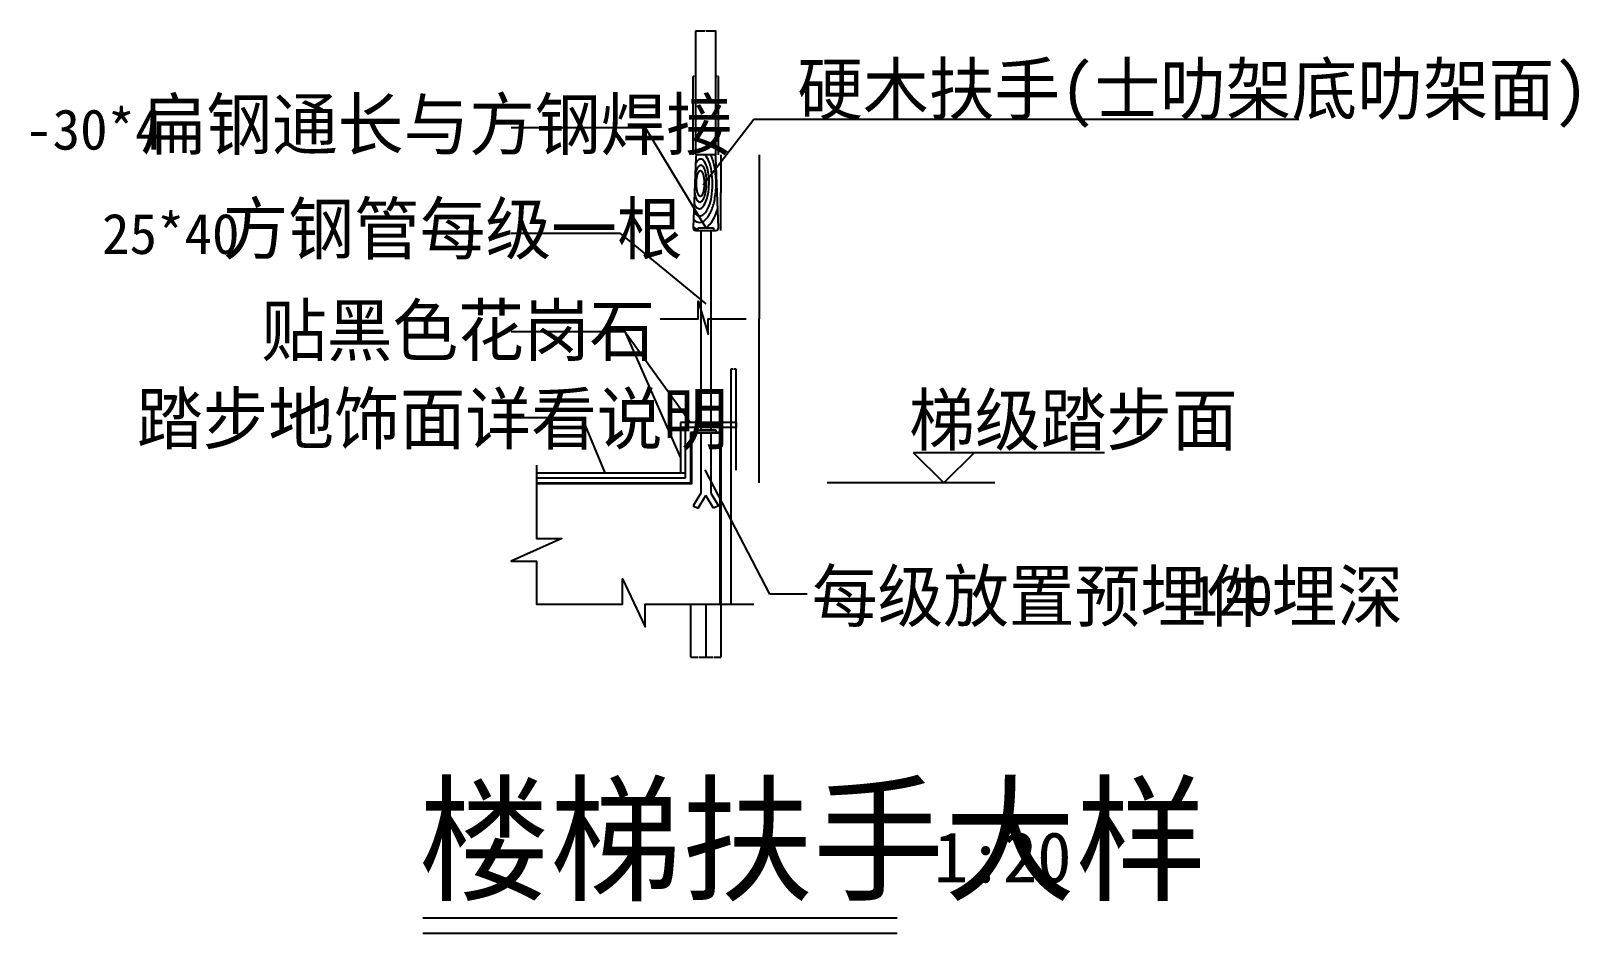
# Model space of a CAD drawing. Header units: metres. Extents: x 764 to 3827, y 543 to 2329.
import ezdxf

# ---------------------------------------------------------------- set-up
doc = ezdxf.new("R2010")
doc.units = ezdxf.units.M
for name, color, linetype in [('PUB_DIM', 3, 'Continuous'), ('PUB_TEXT', 7, 'Continuous'), ('PUB_WALL', 255, 'Continuous'), ('S_FLOOR', 2, 'Continuous'), ('S_SURFACE', 6, 'Continuous')]:
    doc.layers.add(name, color=color, linetype=linetype)
doc.dimstyles.get("Standard").update_dxf_attribs({"dimtxt": 2.5, "dimasz": 2.5, "dimexe": 1.25, "dimexo": 0.625, "dimtad": 1, "dimcen": 2.5, "dimazin": 3, "dimtfac": 1, "dimtmove": 0, "dimatfit": 3})

# ---------------------------------------------------------------- blocks, each defined once
blk = doc.blocks.new('*D1')
for p, q in [((2153.48, 1659.37), (2149.23, 1659.37)), ((2149.48, 1459.37), (2149.48, 1659.37)), ((2159.73, 1659.37), (2155.48, 1659.37)), ((2159.48, 1459.37), (2159.48, 1659.37))]:
    blk.add_line(p, q)
at = {"layer": 'Defpoints'}
for p in [(2159.48, 1659.37), (2149.48, 1459.37), (2159.48, 1459.37)]:
    blk.add_point(p, dxfattribs=at)
at = {"layer": 'PUB_DIM', "insert": (2154.48, 1659.37), "char_height": 1, "attachment_point": 5}
blk.add_mtext('10', dxfattribs=at)
blk = doc.blocks.new('*D2')
for p, q in [((2205.22, 2084.31), (2205.22, 1759.31)), ((2204.97, 1759.31), (2204.72, 1759.31)), ((2205.22, 1434.31), (2205.22, 1759.31)), ((2205.22, 1759.31), (2205.22, 1759.31)), ((2205.47, 1759.31), (2205.72, 1759.31))]:
    blk.add_line(p, q)
at = {"layer": 'Defpoints'}
for p in [(2205.22, 2084.31), (2205.22, 1759.31), (2205.22, 1434.31)]:
    blk.add_point(p, dxfattribs=at)
at = {"layer": 'PUB_DIM', "insert": (2205.22, 1760.435), "char_height": 1, "attachment_point": 5}
blk.add_mtext('900', dxfattribs=at)
blk = doc.blocks.new('*D3')
for p, q in [((2069.48, 1194.31), (2069.48, 1089.31)), ((2099.48, 1194.31), (2099.48, 1089.31)), ((2069.73, 1089.31), (2083.48, 1089.31)), ((2085.48, 1089.31), (2099.23, 1089.31))]:
    blk.add_line(p, q)
at = {"layer": 'Defpoints'}
for p in [(2069.48, 1194.31), (2099.48, 1194.31), (2069.48, 1089.31)]:
    blk.add_point(p, dxfattribs=at)
at = {"layer": 'PUB_DIM', "insert": (2084.48, 1089.31), "char_height": 1, "attachment_point": 5}
blk.add_mtext('30', dxfattribs=at)
blk = doc.blocks.new('*D4')
for p, q in [((2099.48, 1194.31), (2099.48, 1089.31)), ((2129.48, 1194.31), (2129.48, 1089.31)), ((2099.73, 1089.31), (2113.48, 1089.31)), ((2115.48, 1089.31), (2129.23, 1089.31))]:
    blk.add_line(p, q)
at = {"layer": 'Defpoints'}
for p in [(2099.48, 1194.31), (2129.48, 1194.31), (2099.48, 1089.31)]:
    blk.add_point(p, dxfattribs=at)
at = {"layer": 'PUB_DIM', "insert": (2114.48, 1089.31), "char_height": 1, "attachment_point": 5}
blk.add_mtext('30', dxfattribs=at)
blk = doc.blocks.new('*D5')
for p, q in [((2129.48, 1534.31), (2129.48, 1484.31)), ((2129.23, 1484.31), (2128.98, 1484.31)), ((2129.48, 1434.31), (2129.48, 1484.31)), ((2129.48, 1484.31), (2129.48, 1484.31)), ((2129.73, 1484.31), (2129.98, 1484.31))]:
    blk.add_line(p, q)
at = {"layer": 'Defpoints'}
for p in [(2129.48, 1534.31), (2129.48, 1484.31), (2129.48, 1434.31)]:
    blk.add_point(p, dxfattribs=at)
at = {"layer": 'PUB_DIM', "insert": (2129.48, 1485.435), "char_height": 1, "attachment_point": 5}
blk.add_mtext('0', dxfattribs=at)
blk = doc.blocks.new('*D6')
for p, q in [((2129.48, 2084.31), (2129.48, 2009.31)), ((2129.23, 2009.31), (2128.98, 2009.31)), ((2129.48, 1934.31), (2129.48, 2009.31)), ((2129.48, 2009.31), (2129.48, 2009.31)), ((2129.73, 2009.31), (2129.98, 2009.31))]:
    blk.add_line(p, q)
at = {"layer": 'Defpoints'}
for p in [(2129.48, 2084.31), (2129.48, 2009.31), (2129.48, 1934.31)]:
    blk.add_point(p, dxfattribs=at)
at = {"layer": 'PUB_DIM', "insert": (2129.48, 2010.435), "char_height": 1, "attachment_point": 5}
blk.add_mtext('0', dxfattribs=at)
blk = doc.blocks.new('*D7')
for p, q in [((2076.48, 2239.31), (2074.23, 2239.31)), ((2074.48, 2084.31), (2074.48, 2239.31)), ((2079.73, 2239.31), (2077.48, 2239.31)), ((2079.48, 2084.31), (2079.48, 2239.31))]:
    blk.add_line(p, q)
at = {"layer": 'Defpoints'}
for p in [(2079.48, 2239.31), (2074.48, 2084.31), (2079.48, 2084.31)]:
    blk.add_point(p, dxfattribs=at)
at = {"layer": 'PUB_DIM', "insert": (2076.98, 2239.31), "char_height": 1, "attachment_point": 5}
blk.add_mtext('5', dxfattribs=at)
blk = doc.blocks.new('*D8')
for p, q in [((2098.48, 2328.82), (2079.23, 2328.82)), ((2079.48, 2084.31), (2079.48, 2328.82)), ((2119.73, 2328.82), (2100.48, 2328.82)), ((2119.48, 2084.31), (2119.48, 2328.82))]:
    blk.add_line(p, q)
at = {"layer": 'Defpoints'}
for p in [(2119.48, 2328.82), (2079.48, 2084.31), (2119.48, 2084.31)]:
    blk.add_point(p, dxfattribs=at)
at = {"layer": 'PUB_DIM', "insert": (2099.48, 2328.82), "char_height": 1, "attachment_point": 5}
blk.add_mtext('40', dxfattribs=at)
blk = doc.blocks.new('*D9')
for p, q in [((2121.48, 2239.31), (2119.23, 2239.31)), ((2119.48, 2084.31), (2119.48, 2239.31)), ((2124.73, 2239.31), (2122.48, 2239.31)), ((2124.48, 2084.31), (2124.48, 2239.31))]:
    blk.add_line(p, q)
at = {"layer": 'Defpoints'}
for p in [(2124.48, 2239.31), (2119.48, 2084.31), (2124.48, 2084.31)]:
    blk.add_point(p, dxfattribs=at)
at = {"layer": 'PUB_DIM', "insert": (2121.98, 2239.31), "char_height": 1, "attachment_point": 5}
blk.add_mtext('5', dxfattribs=at)

msp = doc.modelspace()

# ---------------------------------------------------------------- linework, layer by layer
for points in [[(1539.89, 573.32), (2478.27, 573.32)], [(1539.89, 543.04), (2478.27, 543.04)]]:
    msp.add_lwpolyline(points)
at = {"layer": 'PUB_DIM'}
for p, q in [((2888.71, 1494.31), (2510.23, 1494.31)), ((2570.23, 1434.31), (2510.23, 1494.31)), ((2630.23, 1494.31), (2570.23, 1434.31)), ((2671.55, 1434.31), (2339.48, 1434.31))]:
    msp.add_line(p, q, dxfattribs=at)
at = {"layer": 'PUB_WALL'}
msp.add_lwpolyline([(2127.98, 1194.31), (2127.98, 1532.81), (2070.98, 1532.81), (2070.98, 1432.81), (1764.48, 1432.81)], dxfattribs=at)
at = {"layer": 'S_FLOOR'}
for p, q in [((2129.48, 1534.31), (2069.48, 1534.31)), ((2069.48, 1534.31), (2069.48, 1434.31)), ((2129.48, 1534.31), (2129.48, 1194.31)), ((1764.48, 1434.31), (2069.48, 1434.31))]:
    msp.add_line(p, q, dxfattribs=at)
at = {"layer": 'S_SURFACE'}
for p, q in [((2194.48, 2154.31), (2094.48, 2024.31)), ((3272.99, 2154.31), (2194.48, 2154.31)), ((1714.63, 2138.48), (1979.48, 2138.48)), ((1979.48, 2138.48), (2099.48, 1939.31)), ((2084.48, 1939.31), (2114.48, 1939.31)), ((2084.48, 1934.31), (2084.48, 1939.31)), ((2089.48, 1934.31), (2089.48, 1539.31)), ((2109.48, 1934.31), (2109.48, 1539.31)), ((2114.48, 1939.31), (2114.48, 1934.31)), ((1714.63, 1929.31), (1929.48, 1929.31)), ((1929.48, 1929.31), (2099.48, 1789.31)), ((1714.63, 1734.31), (1939.48, 1734.31)), ((1939.48, 1734.31), (2069.48, 1554.31)), ((1939.48, 1734.31), (2049.48, 1484.31)), ((1714.63, 1564.31), (1854.48, 1564.31)), ((1854.48, 1564.31), (1899.48, 1454.31)), ((2159.48, 1554.31), (2049.48, 1554.31)), ((2049.48, 1554.31), (2049.48, 1454.31)), ((2159.48, 1544.31), (2049.48, 1544.31)), ((2059.48, 1444.31), (2059.48, 1544.31)), ((2079.48, 1539.31), (2119.48, 1539.31)), ((2079.48, 1534.31), (2079.48, 1539.31)), ((2089.48, 1534.31), (2089.48, 1414.31)), ((2109.48, 1534.31), (2109.48, 1414.31)), ((2119.48, 1539.31), (2119.48, 1534.31)), ((2149.48, 1194.31), (2149.48, 1544.31)), ((2159.48, 1554.31), (2159.48, 1544.31)), ((1764.48, 1454.31), (2059.48, 1454.31)), ((1764.48, 1444.31), (2059.48, 1444.31)), ((2225.99, 1214.31), (2098.15, 1460.3)), ((2089.48, 1414.31), (2074.48, 1389.31)), ((2084.48, 1384.31), (2099.48, 1409.31)), ((2114.48, 1384.31), (2099.48, 1409.31)), ((2109.48, 1414.31), (2124.48, 1389.31)), ((2074.48, 1389.31), (2084.48, 1384.31)), ((2124.48, 1389.31), (2114.48, 1384.31)), ((2300.29, 1214.31), (2225.99, 1214.31))]:
    msp.add_line(p, q, dxfattribs=at)
for points in [[(2119.31, 1934.31, 0.42), (2124.31, 1939.48), (2119.64, 2079.48, 0.4), (2114.65, 2084.31), (2084.49, 2084.31, 0.4), (2079.49, 2079.49), (2074.66, 1939.49, 0.42), (2079.66, 1934.31)], [(2097.24, 2027.34, 0.04), (2096.52, 2037.52, 0.05), (2094.74, 2044.92, 0.09), (2091.34, 2050.96, 0.22), (2088.69, 2052.2, 0.22), (2086.03, 2050.96, 0.09), (2082.64, 2044.92, 0.05), (2080.86, 2037.52, 0.04), (2080.13, 2027.34, 0.04), (2080.86, 2017.17, 0.05), (2082.64, 2009.77, 0.09), (2086.03, 2003.73, 0.22), (2088.69, 2002.48, 0.22), (2091.34, 2003.73, 0.09), (2094.74, 2009.77, 0.05), (2096.52, 2017.17, 0.04)]]:
    msp.add_lwpolyline(points, format="xyb", close=True, dxfattribs=at)
for points in [[(2112.95, 2026.65, 0.04), (2110.83, 2052.53, 0.05), (2105.54, 2071.52, 0.08), (2097.88, 2084.31, 0.2)], [(2119.94, 2026.65, 0.04), (2117.4, 2057.74, 0.06), (2110.77, 2080.69, 0.02), (2109.11, 2084.31, 0.2)], [(2101.08, 2026.65, 0.03), (2100.46, 2041.68, 0.05), (2098.18, 2052.66, 0.09), (2093.5, 2061.72, 0.23), (2089.72, 2063.65, 0.23), (2085.84, 2061.94, 0.09), (2080.65, 2053.16, 0.03), (2078.3, 2045.12, 0.03)], [(2105.97, 2025.95, 0.04), (2105.06, 2046.03, 0.05), (2101.77, 2060.77, 0.09), (2095.13, 2072.8, 0.22), (2089.61, 2075.5, 0.22), (2083.93, 2073.12, 0.06), (2079.04, 2066.54, 0.05)], [(2075.24, 1956.34, 0.01), (2076.72, 1954.81, 0.2), (2087.23, 1950.46, 0.2), (2097.78, 1954.7, 0.1), (2110.19, 1972.7, 0.06), (2117.07, 1995.58, 0.04), (2119.94, 2026.65, 0.04)], [(2075.75, 1971.06, 0.03), (2079.5, 1966.64, 0.2), (2087.64, 1963.18, 0.2), (2095.78, 1966.64, 0.1), (2105.54, 1981.77, 0.05), (2110.83, 2000.77, 0.04), (2112.95, 2026.65, 0.04)], [(2076.33, 1987.78, 0.06), (2081.2, 1980.15, 0.22), (2086.72, 1977.45, 0.22), (2092.4, 1979.82, 0.09), (2099.74, 1991.44, 0.05), (2103.88, 2005.95, 0.04), (2105.97, 2025.95, 0.04)], [(2077.12, 2010.71, 0.04), (2079.19, 2001.33, 0.09), (2083.88, 1992.27, 0.23), (2087.66, 1990.34, 0.23), (2091.54, 1992.05, 0.09), (2096.72, 2000.83, 0.05), (2099.61, 2011.67, 0.03), (2101.08, 2026.65, 0.03)], [(2099.84, 1939.31, 0.04), (2102.71, 1941.58, 0.1), (2118.04, 1963.46, 0.03), (2123.05, 1977.3, 0.05)], [(2074.72, 1941.05), (2074.77, 1941, 0.13), (2084.48, 1936.28, 0.19)]]:
    msp.add_lwpolyline(points, format="xyb", dxfattribs=at)
for points in [[(2009.48, 1759.31), (2084.48, 1759.31), (2084.48, 1794.31), (2104.48, 1729.31), (2104.48, 1759.31), (2179.48, 1759.31)], [(1764.48, 1469.31), (1764.48, 1324.31), (1814.48, 1324.31), (1714.48, 1279.31), (1764.48, 1279.31), (1764.48, 1194.31), (1934.48, 1194.31), (1934.48, 1244.31), (1979.48, 1149.31), (1979.48, 1194.31), (2194.48, 1194.31)]]:
    msp.add_lwpolyline(points, dxfattribs=at)

# ---------------------------------------------------------------- texts
at = {"layer": 'PUB_TEXT'}
for s, height, p in [('硬木扶手(士叻架底叻架面)', 100, (2280.54, 2164.31)), ('扁钢通长与方钢焊接', 100, (981.34, 2094.5)), ('-30*4', 80, (752.53, 2094.5)), ('方钢管每级一根', 100, (1143.51, 1887.84)), ('25*40', 80, (904.75, 1887.84)), ('贴黑色花岗石', 100, (1219.57, 1686.48)), ('踏步地饰面详看说明', 100, (973.81, 1511.53)), ('梯级踏步面', 100, (2501.85, 1509.31)), ('每级放置预埋件埋深', 100, (2309.35, 1160.31)), ('120', 80, (3058.57, 1171.82)), ('楼梯扶手大样', 200, (1531.43, 627.99)), ('1:20', 100, (2551.1, 643.31))]:
    msp.add_text(s, height=height, dxfattribs=at).set_placement(p)

# ---------------------------------------------------------------- dimensions: what is measured, and where the dimension line sits
at = {"layer": 'PUB_DIM'}
for base, p1, p2, picture, middle in [((2119.48, 2328.82), (2119.48, 2084.31), (2079.48, 2084.31), '*D8', (2099.48, 2328.82)), ((2079.48, 2239.31), (2079.48, 2084.31), (2074.48, 2084.31), '*D7', (2076.98, 2239.31)), ((2124.48, 2239.31), (2124.48, 2084.31), (2119.48, 2084.31), '*D9', (2121.98, 2239.31)), ((2129.48, 2009.31), (2129.48, 2084.31), (2129.48, 1934.31), '*D6', (2129.48, 2010.435)), ((2159.48, 1659.37), (2159.48, 1459.37), (2149.48, 1459.37), '*D1', (2154.48, 1659.37)), ((2129.48, 1484.31), (2129.48, 1534.31), (2129.48, 1434.31), '*D5', (2129.48, 1485.435)), ((2069.48, 1089.31), (2069.48, 1194.31), (2099.48, 1194.31), '*D3', (2084.48, 1089.31)), ((2099.48, 1089.31), (2099.48, 1194.31), (2129.48, 1194.31), '*D4', (2114.48, 1089.31))]:
    dim = msp.add_linear_dim(base=base, p1=p1, p2=p2, dimstyle='Standard', dxfattribs=at)
    dim.commit()
    dim.dimension.update_dxf_attribs({"geometry": picture, "text_midpoint": middle})
dim = msp.add_linear_dim(base=(2205.22, 1759.31), p1=(2205.22, 1434.31), p2=(2205.22, 2084.31), text='900', dimstyle='Standard', dxfattribs=at)
dim.commit()
dim.dimension.update_dxf_attribs({"geometry": '*D2', "text_midpoint": (2205.22, 1760.435)})

doc.saveas('drawing.dxf')
